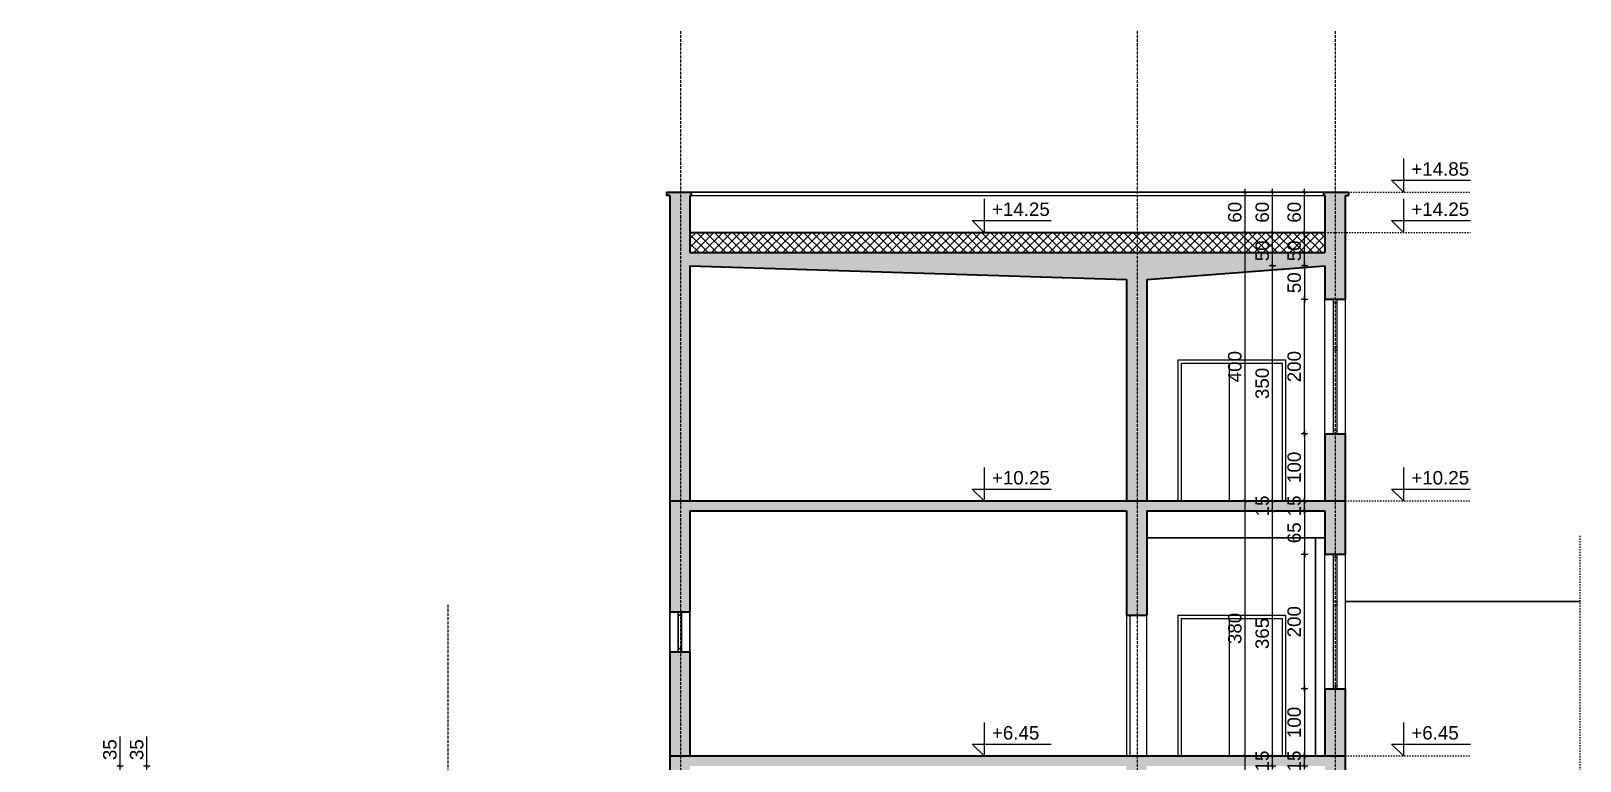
# Model space of a CAD drawing. Header units: inches. Extents: x -72385 to 39588, y -6525 to 66685.
# Drawn here: x 23278 to 25586, y 24263 to 25351 of the extents above; entities that cross this region are included whole.
import ezdxf

# ---------------------------------------------------------------- set-up
doc = ezdxf.new("R2010")
doc.units = ezdxf.units.IN
doc.header["$MEASUREMENT"] = 0
doc.linetypes.add('DashDot', pattern=[0.6, 0.4, -0.1, 0, -0.1])
doc.linetypes.add('Hidden', pattern=[0.4, 0.2, -0.2])
for name, color, linetype, lineweight in [('Надписи коти вътрешни', 252, 'Continuous', 25), ('Надписи нива', 252, 'Continuous', 25), ('Оси', 252, 'DashDot', 25), ('Фасади Разрези дебело', 7, 'Continuous', 35), ('Фасади Разрези пунктир', 253, 'Hidden', 25), ('Фасади Разрези средно', 252, 'Continuous', 30), ('Фасади Разрези тънко', 253, 'Continuous', 25), ('Щрих стени', 254, 'Continuous', 25)]:
    doc.layers.add(name, color=color, linetype=linetype, lineweight=lineweight)
doc.styles.add('Arial Regular', font='arial.ttf')
doc.styles.get("Standard").update_dxf_attribs({"font": 'arial.ttf'})
doc.dimstyles.new('Annotative', dxfattribs={"dimscale": 0, "dimtxt": 20, "dimasz": 5, "dimexe": 5, "dimexo": 5, "dimgap": 5, "dimtad": 1, "dimdec": 0, "dimzin": 0, "dimdsep": 46, "dimtxsty": 'Standard', "dimblk": 'ARCHTICK', "dimcen": 5, "dimdle": 5, "dimadec": 0, "dimazin": 0, "dimtfac": 1, "dimtdec": 0, "dimtofl": 0, "dimtmove": 0, "dimatfit": 3, "dimldrblk": 'ARCHTICK', "dimfxl": 5, "dimfxlon": 1, "dimtolj": 1, "dimtzin": 0, "dimarcsym": 1})

# ---------------------------------------------------------------- blocks, each defined once
blk = doc.blocks.new('_ArchTick')
at = {"color": 0, "linetype": 'ByBlock', "const_width": 0.15}
blk.add_lwpolyline([(-0.5, -0.5), (0.5, 0.5)], dxfattribs=at)
blk = doc.blocks.new('*D5263')
at = {"layer": 'Defpoints', "color": 0, "ltscale": 10, "transparency": 16777216}
for p in [(23410.6, 24255.9), (23460.2, 24255.9), (23460.2, 24220.9)]:
    blk.add_point(p, dxfattribs=at)
at = {"layer": 'Надписи коти вътрешни', "color": 0, "lineweight": -2, "ltscale": 10, "transparency": 16777216}
for p, q in [((23410.6, 24255.9), (23410.6, 24299.7)), ((23415.6, 24255.9), (23405.6, 24255.9)), ((23410.6, 24215.9), (23410.6, 24255.9)), ((23415.6, 24220.9), (23405.6, 24220.9))]:
    blk.add_line(p, q, dxfattribs=at)
at = {"layer": 'Надписи коти вътрешни', "color": 0, "lineweight": -2, "ltscale": 10, "transparency": 16777216, "xscale": 5, "yscale": 5, "zscale": 5}
for p, rotation in [((23410.6, 24255.9), 90), ((23410.6, 24220.9), 270)]:
    blk.add_blockref('_ArchTick', p, dxfattribs=dict(at, rotation=rotation))
at = {"layer": 'Надписи коти вътрешни', "color": 0, "ltscale": 10, "transparency": 16777216, "insert": (23395.4, 24280.3), "char_height": 20, "attachment_point": 5, "rotation": 90}
blk.add_mtext('\\A1;35', dxfattribs=at)
blk = doc.blocks.new('*D5260')
at = {"layer": 'Defpoints', "color": 0, "ltscale": 10, "transparency": 16777216}
for p in [(23450.6, 24255.9), (23500.2, 24255.9), (23500.2, 24220.9)]:
    blk.add_point(p, dxfattribs=at)
at = {"layer": 'Надписи коти вътрешни', "color": 0, "lineweight": -2, "ltscale": 10, "transparency": 16777216}
for p, q in [((23450.6, 24255.9), (23450.6, 24299.7)), ((23455.6, 24255.9), (23445.6, 24255.9)), ((23450.6, 24215.9), (23450.6, 24255.9)), ((23455.6, 24220.9), (23445.6, 24220.9))]:
    blk.add_line(p, q, dxfattribs=at)
at = {"layer": 'Надписи коти вътрешни', "color": 0, "lineweight": -2, "ltscale": 10, "transparency": 16777216, "xscale": 5, "yscale": 5, "zscale": 5}
for p, rotation in [((23450.6, 24255.9), 90), ((23450.6, 24220.9), 270)]:
    blk.add_blockref('_ArchTick', p, dxfattribs=dict(at, rotation=rotation))
at = {"layer": 'Надписи коти вътрешни', "color": 0, "ltscale": 10, "transparency": 16777216, "insert": (23435.4, 24280.3), "char_height": 20, "attachment_point": 5, "rotation": 90}
blk.add_mtext('\\A1;35', dxfattribs=at)
blk = doc.blocks.new('*D5247')
at = {"layer": 'Defpoints', "color": 0, "ltscale": 10, "transparency": 16777216}
for p in [(25175.1, 24270.9), (25205.7, 24270.9), (25205.7, 24255.9)]:
    blk.add_point(p, dxfattribs=at)
at = {"layer": 'Надписи коти вътрешни', "color": 0, "lineweight": -2, "ltscale": 10, "transparency": 16777216}
for p, q in [((25180.1, 24270.9), (25170.1, 24270.9)), ((25175.1, 24250.9), (25175.1, 24275.9)), ((25180.1, 24255.9), (25170.1, 24255.9))]:
    blk.add_line(p, q, dxfattribs=at)
at = {"layer": 'Надписи коти вътрешни', "color": 0, "lineweight": -2, "ltscale": 10, "transparency": 16777216, "xscale": 5, "yscale": 5, "zscale": 5}
for p, rotation in [((25175.1, 24270.9), 90), ((25175.1, 24255.9), 270)]:
    blk.add_blockref('_ArchTick', p, dxfattribs=dict(at, rotation=rotation))
at = {"layer": 'Надписи коти вътрешни', "color": 0, "ltscale": 10, "transparency": 16777216, "insert": (25159.9, 24263.4), "char_height": 20, "attachment_point": 5, "rotation": 90}
blk.add_mtext('\\A1;15', dxfattribs=at)
blk = doc.blocks.new('*D5245')
at = {"layer": 'Defpoints', "color": 0, "ltscale": 10, "transparency": 16777216}
for p in [(25086.7, 24270.9), (25205.7, 24270.9), (25205.7, 23890.9)]:
    blk.add_point(p, dxfattribs=at)
at = {"layer": 'Надписи коти вътрешни', "color": 0, "lineweight": -2, "ltscale": 10, "transparency": 16777216}
for p, q in [((25091.7, 24270.9), (25081.7, 24270.9)), ((25086.7, 23885.9), (25086.7, 24275.9)), ((25091.7, 23890.9), (25081.7, 23890.9))]:
    blk.add_line(p, q, dxfattribs=at)
at = {"layer": 'Надписи коти вътрешни', "color": 0, "lineweight": -2, "ltscale": 10, "transparency": 16777216, "xscale": 5, "yscale": 5, "zscale": 5}
for p, rotation in [((25086.7, 24270.9), 90), ((25086.7, 23890.9), 270)]:
    blk.add_blockref('_ArchTick', p, dxfattribs=dict(at, rotation=rotation))
at = {"layer": 'Надписи коти вътрешни', "color": 0, "ltscale": 10, "transparency": 16777216, "insert": (25071.4, 24080.9), "char_height": 20, "attachment_point": 5, "rotation": 90}
blk.add_mtext('\\A1;380', dxfattribs=at)
blk = doc.blocks.new('*D5244')
at = {"layer": 'Defpoints', "color": 0, "ltscale": 10, "transparency": 16777216}
for p in [(25127.5, 24270.9), (25158.1, 24270.9), (25158.1, 24255.9)]:
    blk.add_point(p, dxfattribs=at)
at = {"layer": 'Надписи коти вътрешни', "color": 0, "lineweight": -2, "ltscale": 10, "transparency": 16777216}
for p, q in [((25132.5, 24270.9), (25122.5, 24270.9)), ((25127.5, 24250.9), (25127.5, 24275.9)), ((25132.5, 24255.9), (25122.5, 24255.9))]:
    blk.add_line(p, q, dxfattribs=at)
at = {"layer": 'Надписи коти вътрешни', "color": 0, "lineweight": -2, "ltscale": 10, "transparency": 16777216, "xscale": 5, "yscale": 5, "zscale": 5}
for p, rotation in [((25127.5, 24270.9), 90), ((25127.5, 24255.9), 270)]:
    blk.add_blockref('_ArchTick', p, dxfattribs=dict(at, rotation=rotation))
at = {"layer": 'Надписи коти вътрешни', "color": 0, "ltscale": 10, "transparency": 16777216, "insert": (25112.3, 24263.4), "char_height": 20, "attachment_point": 5, "rotation": 90}
blk.add_mtext('\\A1;15', dxfattribs=at)
blk = doc.blocks.new('*D5243')
at = {"layer": 'Defpoints', "color": 0, "ltscale": 10, "transparency": 16777216}
for p in [(25205.7, 24370.9), (25175.1, 24270.9), (25205.7, 24270.9)]:
    blk.add_point(p, dxfattribs=at)
at = {"layer": 'Надписи коти вътрешни', "color": 0, "lineweight": -2, "ltscale": 10, "transparency": 16777216}
for p, q in [((25175.1, 24375.9), (25175.1, 24265.9)), ((25180.1, 24370.9), (25170.1, 24370.9)), ((25180.1, 24270.9), (25170.1, 24270.9))]:
    blk.add_line(p, q, dxfattribs=at)
at = {"layer": 'Надписи коти вътрешни', "color": 0, "lineweight": -2, "ltscale": 10, "transparency": 16777216, "xscale": 5, "yscale": 5, "zscale": 5}
for p, rotation in [((25175.1, 24370.9), 90), ((25175.1, 24270.9), 270)]:
    blk.add_blockref('_ArchTick', p, dxfattribs=dict(at, rotation=rotation))
at = {"layer": 'Надписи коти вътрешни', "color": 0, "ltscale": 10, "transparency": 16777216, "insert": (25159.9, 24320.9), "char_height": 20, "attachment_point": 5, "rotation": 90}
blk.add_mtext('\\A1;100', dxfattribs=at)
blk = doc.blocks.new('*D5242')
at = {"layer": 'Defpoints', "color": 0, "ltscale": 10, "transparency": 16777216}
for p in [(25175.1, 24570.9), (25205.7, 24570.9), (25205.7, 24370.9)]:
    blk.add_point(p, dxfattribs=at)
at = {"layer": 'Надписи коти вътрешни', "color": 0, "lineweight": -2, "ltscale": 10, "transparency": 16777216}
for p, q in [((25180.1, 24570.9), (25170.1, 24570.9)), ((25175.1, 24365.9), (25175.1, 24575.9)), ((25180.1, 24370.9), (25170.1, 24370.9))]:
    blk.add_line(p, q, dxfattribs=at)
at = {"layer": 'Надписи коти вътрешни', "color": 0, "lineweight": -2, "ltscale": 10, "transparency": 16777216, "xscale": 5, "yscale": 5, "zscale": 5}
for p, rotation in [((25175.1, 24570.9), 90), ((25175.1, 24370.9), 270)]:
    blk.add_blockref('_ArchTick', p, dxfattribs=dict(at, rotation=rotation))
at = {"layer": 'Надписи коти вътрешни', "color": 0, "ltscale": 10, "transparency": 16777216, "insert": (25159.9, 24470.9), "char_height": 20, "attachment_point": 5, "rotation": 90}
blk.add_mtext('\\A1;200', dxfattribs=at)
blk = doc.blocks.new('*D5241')
at = {"layer": 'Defpoints', "color": 0, "ltscale": 10, "transparency": 16777216}
for p in [(25205.7, 24635.9), (25175.1, 24570.9), (25205.7, 24570.9)]:
    blk.add_point(p, dxfattribs=at)
at = {"layer": 'Надписи коти вътрешни', "color": 0, "lineweight": -2, "ltscale": 10, "transparency": 16777216}
for p, q in [((25180.1, 24635.9), (25170.1, 24635.9)), ((25175.1, 24640.9), (25175.1, 24565.9)), ((25180.1, 24570.9), (25170.1, 24570.9))]:
    blk.add_line(p, q, dxfattribs=at)
at = {"layer": 'Надписи коти вътрешни', "color": 0, "lineweight": -2, "ltscale": 10, "transparency": 16777216, "xscale": 5, "yscale": 5, "zscale": 5}
for p, rotation in [((25175.1, 24635.9), 90), ((25175.1, 24570.9), 270)]:
    blk.add_blockref('_ArchTick', p, dxfattribs=dict(at, rotation=rotation))
at = {"layer": 'Надписи коти вътрешни', "color": 0, "ltscale": 10, "transparency": 16777216, "insert": (25159.9, 24603.4), "char_height": 20, "attachment_point": 5, "rotation": 90}
blk.add_mtext('\\A1;65', dxfattribs=at)
blk = doc.blocks.new('*D5240')
at = {"layer": 'Defpoints', "color": 0, "ltscale": 10, "transparency": 16777216}
for p in [(25175.1, 24650.9), (25205.7, 24650.9), (25205.7, 24635.9)]:
    blk.add_point(p, dxfattribs=at)
at = {"layer": 'Надписи коти вътрешни', "color": 0, "lineweight": -2, "ltscale": 10, "transparency": 16777216}
for p, q in [((25180.1, 24650.9), (25170.1, 24650.9)), ((25175.1, 24630.9), (25175.1, 24655.9)), ((25180.1, 24635.9), (25170.1, 24635.9))]:
    blk.add_line(p, q, dxfattribs=at)
at = {"layer": 'Надписи коти вътрешни', "color": 0, "lineweight": -2, "ltscale": 10, "transparency": 16777216, "xscale": 5, "yscale": 5, "zscale": 5}
for p, rotation in [((25175.1, 24650.9), 90), ((25175.1, 24635.9), 270)]:
    blk.add_blockref('_ArchTick', p, dxfattribs=dict(at, rotation=rotation))
at = {"layer": 'Надписи коти вътрешни', "color": 0, "ltscale": 10, "transparency": 16777216, "insert": (25159.9, 24643.4), "char_height": 20, "attachment_point": 5, "rotation": 90}
blk.add_mtext('\\A1;15', dxfattribs=at)
blk = doc.blocks.new('*D5239')
at = {"layer": 'Defpoints', "color": 0, "ltscale": 10, "transparency": 16777216}
for p in [(25127.5, 24635.9), (25205.7, 24635.9), (25205.7, 24270.9)]:
    blk.add_point(p, dxfattribs=at)
at = {"layer": 'Надписи коти вътрешни', "color": 0, "lineweight": -2, "ltscale": 10, "transparency": 16777216}
for p, q in [((25132.5, 24635.9), (25122.5, 24635.9)), ((25127.5, 24265.9), (25127.5, 24640.9)), ((25132.5, 24270.9), (25122.5, 24270.9))]:
    blk.add_line(p, q, dxfattribs=at)
at = {"layer": 'Надписи коти вътрешни', "color": 0, "lineweight": -2, "ltscale": 10, "transparency": 16777216, "xscale": 5, "yscale": 5, "zscale": 5}
for p, rotation in [((25127.5, 24635.9), 90), ((25127.5, 24270.9), 270)]:
    blk.add_blockref('_ArchTick', p, dxfattribs=dict(at, rotation=rotation))
at = {"layer": 'Надписи коти вътрешни', "color": 0, "ltscale": 10, "transparency": 16777216, "insert": (25112.3, 24453.4), "char_height": 20, "attachment_point": 5, "rotation": 90}
blk.add_mtext('\\A1;365', dxfattribs=at)
blk = doc.blocks.new('*D5238')
at = {"layer": 'Defpoints', "color": 0, "ltscale": 10, "transparency": 16777216}
for p in [(25086.7, 24650.9), (25205.7, 24650.9), (25205.7, 24270.9)]:
    blk.add_point(p, dxfattribs=at)
at = {"layer": 'Надписи коти вътрешни', "color": 0, "lineweight": -2, "ltscale": 10, "transparency": 16777216}
for p, q in [((25091.7, 24650.9), (25081.7, 24650.9)), ((25086.7, 24265.9), (25086.7, 24655.9)), ((25091.7, 24270.9), (25081.7, 24270.9))]:
    blk.add_line(p, q, dxfattribs=at)
at = {"layer": 'Надписи коти вътрешни', "color": 0, "lineweight": -2, "ltscale": 10, "transparency": 16777216, "xscale": 5, "yscale": 5, "zscale": 5}
for p, rotation in [((25086.7, 24650.9), 90), ((25086.7, 24270.9), 270)]:
    blk.add_blockref('_ArchTick', p, dxfattribs=dict(at, rotation=rotation))
at = {"layer": 'Надписи коти вътрешни', "color": 0, "ltscale": 10, "transparency": 16777216, "insert": (25071.4, 24460.9), "char_height": 20, "attachment_point": 5, "rotation": 90}
blk.add_mtext('\\A1;380', dxfattribs=at)
blk = doc.blocks.new('*D5237')
at = {"layer": 'Defpoints', "color": 0, "ltscale": 10, "transparency": 16777216}
for p in [(25127.5, 24650.9), (25158.1, 24650.9), (25158.1, 24635.9)]:
    blk.add_point(p, dxfattribs=at)
at = {"layer": 'Надписи коти вътрешни', "color": 0, "lineweight": -2, "ltscale": 10, "transparency": 16777216}
for p, q in [((25132.5, 24650.9), (25122.5, 24650.9)), ((25127.5, 24630.9), (25127.5, 24655.9)), ((25132.5, 24635.9), (25122.5, 24635.9))]:
    blk.add_line(p, q, dxfattribs=at)
at = {"layer": 'Надписи коти вътрешни', "color": 0, "lineweight": -2, "ltscale": 10, "transparency": 16777216, "xscale": 5, "yscale": 5, "zscale": 5}
for p, rotation in [((25127.5, 24650.9), 90), ((25127.5, 24635.9), 270)]:
    blk.add_blockref('_ArchTick', p, dxfattribs=dict(at, rotation=rotation))
at = {"layer": 'Надписи коти вътрешни', "color": 0, "ltscale": 10, "transparency": 16777216, "insert": (25112.3, 24643.4), "char_height": 20, "attachment_point": 5, "rotation": 90}
blk.add_mtext('\\A1;15', dxfattribs=at)
blk = doc.blocks.new('*D5236')
at = {"layer": 'Defpoints', "color": 0, "ltscale": 10, "transparency": 16777216}
for p in [(25205.7, 24750.9), (25175.1, 24650.9), (25205.7, 24650.9)]:
    blk.add_point(p, dxfattribs=at)
at = {"layer": 'Надписи коти вътрешни', "color": 0, "lineweight": -2, "ltscale": 10, "transparency": 16777216}
for p, q in [((25180.1, 24750.9), (25170.1, 24750.9)), ((25175.1, 24755.9), (25175.1, 24645.9)), ((25180.1, 24650.9), (25170.1, 24650.9))]:
    blk.add_line(p, q, dxfattribs=at)
at = {"layer": 'Надписи коти вътрешни', "color": 0, "lineweight": -2, "ltscale": 10, "transparency": 16777216, "xscale": 5, "yscale": 5, "zscale": 5}
for p, rotation in [((25175.1, 24750.9), 90), ((25175.1, 24650.9), 270)]:
    blk.add_blockref('_ArchTick', p, dxfattribs=dict(at, rotation=rotation))
at = {"layer": 'Надписи коти вътрешни', "color": 0, "ltscale": 10, "transparency": 16777216, "insert": (25159.9, 24700.9), "char_height": 20, "attachment_point": 5, "rotation": 90}
blk.add_mtext('\\A1;100', dxfattribs=at)
blk = doc.blocks.new('*D5235')
at = {"layer": 'Defpoints', "color": 0, "ltscale": 10, "transparency": 16777216}
for p in [(25175.1, 24950.9), (25205.7, 24950.9), (25205.7, 24750.9)]:
    blk.add_point(p, dxfattribs=at)
at = {"layer": 'Надписи коти вътрешни', "color": 0, "lineweight": -2, "ltscale": 10, "transparency": 16777216}
for p, q in [((25180.1, 24950.9), (25170.1, 24950.9)), ((25175.1, 24745.9), (25175.1, 24955.9)), ((25180.1, 24750.9), (25170.1, 24750.9))]:
    blk.add_line(p, q, dxfattribs=at)
at = {"layer": 'Надписи коти вътрешни', "color": 0, "lineweight": -2, "ltscale": 10, "transparency": 16777216, "xscale": 5, "yscale": 5, "zscale": 5}
for p, rotation in [((25175.1, 24950.9), 90), ((25175.1, 24750.9), 270)]:
    blk.add_blockref('_ArchTick', p, dxfattribs=dict(at, rotation=rotation))
at = {"layer": 'Надписи коти вътрешни', "color": 0, "ltscale": 10, "transparency": 16777216, "insert": (25159.9, 24850.9), "char_height": 20, "attachment_point": 5, "rotation": 90}
blk.add_mtext('\\A1;200', dxfattribs=at)
blk = doc.blocks.new('*D5234')
at = {"layer": 'Defpoints', "color": 0, "ltscale": 10, "transparency": 16777216}
for p in [(25205.7, 25000.9), (25175.1, 24950.9), (25205.7, 24950.9)]:
    blk.add_point(p, dxfattribs=at)
at = {"layer": 'Надписи коти вътрешни', "color": 0, "lineweight": -2, "ltscale": 10, "transparency": 16777216}
for p, q in [((25180.1, 25000.9), (25170.1, 25000.9)), ((25175.1, 25005.9), (25175.1, 24945.9)), ((25180.1, 24950.9), (25170.1, 24950.9))]:
    blk.add_line(p, q, dxfattribs=at)
at = {"layer": 'Надписи коти вътрешни', "color": 0, "lineweight": -2, "ltscale": 10, "transparency": 16777216, "xscale": 5, "yscale": 5, "zscale": 5}
for p, rotation in [((25175.1, 25000.9), 90), ((25175.1, 24950.9), 270)]:
    blk.add_blockref('_ArchTick', p, dxfattribs=dict(at, rotation=rotation))
at = {"layer": 'Надписи коти вътрешни', "color": 0, "ltscale": 10, "transparency": 16777216, "insert": (25159.9, 24975.9), "char_height": 20, "attachment_point": 5, "rotation": 90}
blk.add_mtext('\\A1;50', dxfattribs=at)
blk = doc.blocks.new('*D5233')
at = {"layer": 'Defpoints', "color": 0, "ltscale": 10, "transparency": 16777216}
for p in [(25175.1, 25050.9), (25205.7, 25050.9), (25205.7, 25000.9)]:
    blk.add_point(p, dxfattribs=at)
at = {"layer": 'Надписи коти вътрешни', "color": 0, "lineweight": -2, "ltscale": 10, "transparency": 16777216}
for p, q in [((25180.1, 25050.9), (25170.1, 25050.9)), ((25175.1, 24995.9), (25175.1, 25055.9)), ((25180.1, 25000.9), (25170.1, 25000.9))]:
    blk.add_line(p, q, dxfattribs=at)
at = {"layer": 'Надписи коти вътрешни', "color": 0, "lineweight": -2, "ltscale": 10, "transparency": 16777216, "xscale": 5, "yscale": 5, "zscale": 5}
for p, rotation in [((25175.1, 25050.9), 90), ((25175.1, 25000.9), 270)]:
    blk.add_blockref('_ArchTick', p, dxfattribs=dict(at, rotation=rotation))
at = {"layer": 'Надписи коти вътрешни', "color": 0, "ltscale": 10, "transparency": 16777216, "insert": (25159.9, 25023.4), "char_height": 20, "attachment_point": 5, "rotation": 90}
blk.add_mtext('\\A1;50', dxfattribs=at)
blk = doc.blocks.new('*D5232')
at = {"layer": 'Defpoints', "color": 0, "ltscale": 10, "transparency": 16777216}
for p in [(25127.5, 25000.9), (25205.7, 25000.9), (25205.7, 24650.9)]:
    blk.add_point(p, dxfattribs=at)
at = {"layer": 'Надписи коти вътрешни', "color": 0, "lineweight": -2, "ltscale": 10, "transparency": 16777216}
for p, q in [((25132.5, 25000.9), (25122.5, 25000.9)), ((25127.5, 24645.9), (25127.5, 25005.9)), ((25132.5, 24650.9), (25122.5, 24650.9))]:
    blk.add_line(p, q, dxfattribs=at)
at = {"layer": 'Надписи коти вътрешни', "color": 0, "lineweight": -2, "ltscale": 10, "transparency": 16777216, "xscale": 5, "yscale": 5, "zscale": 5}
for p, rotation in [((25127.5, 25000.9), 90), ((25127.5, 24650.9), 270)]:
    blk.add_blockref('_ArchTick', p, dxfattribs=dict(at, rotation=rotation))
at = {"layer": 'Надписи коти вътрешни', "color": 0, "ltscale": 10, "transparency": 16777216, "insert": (25112.3, 24825.9), "char_height": 20, "attachment_point": 5, "rotation": 90}
blk.add_mtext('\\A1;350', dxfattribs=at)
blk = doc.blocks.new('*D5231')
at = {"layer": 'Defpoints', "color": 0, "ltscale": 10, "transparency": 16777216}
for p in [(25086.7, 25050.9), (25205.7, 25050.9), (25205.7, 24650.9)]:
    blk.add_point(p, dxfattribs=at)
at = {"layer": 'Надписи коти вътрешни', "color": 0, "lineweight": -2, "ltscale": 10, "transparency": 16777216}
for p, q in [((25091.7, 25050.9), (25081.7, 25050.9)), ((25086.7, 24645.9), (25086.7, 25055.9)), ((25091.7, 24650.9), (25081.7, 24650.9))]:
    blk.add_line(p, q, dxfattribs=at)
at = {"layer": 'Надписи коти вътрешни', "color": 0, "lineweight": -2, "ltscale": 10, "transparency": 16777216, "xscale": 5, "yscale": 5, "zscale": 5}
for p, rotation in [((25086.7, 25050.9), 90), ((25086.7, 24650.9), 270)]:
    blk.add_blockref('_ArchTick', p, dxfattribs=dict(at, rotation=rotation))
at = {"layer": 'Надписи коти вътрешни', "color": 0, "ltscale": 10, "transparency": 16777216, "insert": (25071.4, 24850.9), "char_height": 20, "attachment_point": 5, "rotation": 90}
blk.add_mtext('\\A1;400', dxfattribs=at)
blk = doc.blocks.new('*D5230')
at = {"layer": 'Defpoints', "color": 0, "ltscale": 10, "transparency": 16777216}
for p in [(25127.5, 25050.9), (25205.7, 25050.9), (25205.7, 25000.9)]:
    blk.add_point(p, dxfattribs=at)
at = {"layer": 'Надписи коти вътрешни', "color": 0, "lineweight": -2, "ltscale": 10, "transparency": 16777216}
for p, q in [((25132.5, 25050.9), (25122.5, 25050.9)), ((25127.5, 24995.9), (25127.5, 25055.9)), ((25132.5, 25000.9), (25122.5, 25000.9))]:
    blk.add_line(p, q, dxfattribs=at)
at = {"layer": 'Надписи коти вътрешни', "color": 0, "lineweight": -2, "ltscale": 10, "transparency": 16777216, "xscale": 5, "yscale": 5, "zscale": 5}
for p, rotation in [((25127.5, 25050.9), 90), ((25127.5, 25000.9), 270)]:
    blk.add_blockref('_ArchTick', p, dxfattribs=dict(at, rotation=rotation))
at = {"layer": 'Надписи коти вътрешни', "color": 0, "ltscale": 10, "transparency": 16777216, "insert": (25112.3, 25023.4), "char_height": 20, "attachment_point": 5, "rotation": 90}
blk.add_mtext('\\A1;50', dxfattribs=at)
blk = doc.blocks.new('*D4686')
at = {"layer": 'Defpoints', "color": 0, "ltscale": 10, "transparency": 16777216}
for p in [(25175.1, 25110.9), (25205.7, 25110.9), (25205.7, 25050.9)]:
    blk.add_point(p, dxfattribs=at)
at = {"layer": 'Надписи коти вътрешни', "color": 0, "lineweight": -2, "ltscale": 10, "transparency": 16777216}
for p, q in [((25180.1, 25110.9), (25170.1, 25110.9)), ((25175.1, 25045.9), (25175.1, 25115.9)), ((25180.1, 25050.9), (25170.1, 25050.9))]:
    blk.add_line(p, q, dxfattribs=at)
at = {"layer": 'Надписи коти вътрешни', "color": 0, "lineweight": -2, "ltscale": 10, "transparency": 16777216, "xscale": 5, "yscale": 5, "zscale": 5}
for p, rotation in [((25175.1, 25110.9), 90), ((25175.1, 25050.9), 270)]:
    blk.add_blockref('_ArchTick', p, dxfattribs=dict(at, rotation=rotation))
at = {"layer": 'Надписи коти вътрешни', "color": 0, "ltscale": 10, "transparency": 16777216, "insert": (25159.9, 25080.9), "char_height": 20, "attachment_point": 5, "rotation": 90}
blk.add_mtext('\\A1;60', dxfattribs=at)
blk = doc.blocks.new('*D4687')
at = {"layer": 'Defpoints', "color": 0, "ltscale": 10, "transparency": 16777216}
for p in [(25127.5, 25110.9), (25205.7, 25110.9), (25205.7, 25050.9)]:
    blk.add_point(p, dxfattribs=at)
at = {"layer": 'Надписи коти вътрешни', "color": 0, "lineweight": -2, "ltscale": 10, "transparency": 16777216}
for p, q in [((25132.5, 25110.9), (25122.5, 25110.9)), ((25127.5, 25045.9), (25127.5, 25115.9)), ((25132.5, 25050.9), (25122.5, 25050.9))]:
    blk.add_line(p, q, dxfattribs=at)
at = {"layer": 'Надписи коти вътрешни', "color": 0, "lineweight": -2, "ltscale": 10, "transparency": 16777216, "xscale": 5, "yscale": 5, "zscale": 5}
for p, rotation in [((25127.5, 25110.9), 90), ((25127.5, 25050.9), 270)]:
    blk.add_blockref('_ArchTick', p, dxfattribs=dict(at, rotation=rotation))
at = {"layer": 'Надписи коти вътрешни', "color": 0, "ltscale": 10, "transparency": 16777216, "insert": (25112.3, 25080.9), "char_height": 20, "attachment_point": 5, "rotation": 90}
blk.add_mtext('\\A1;60', dxfattribs=at)
blk = doc.blocks.new('*D4688')
at = {"layer": 'Defpoints', "color": 0, "ltscale": 10, "transparency": 16777216}
for p in [(25086.7, 25110.9), (25205.7, 25110.9), (25205.7, 25050.9)]:
    blk.add_point(p, dxfattribs=at)
at = {"layer": 'Надписи коти вътрешни', "color": 0, "lineweight": -2, "ltscale": 10, "transparency": 16777216}
for p, q in [((25091.7, 25110.9), (25081.7, 25110.9)), ((25086.7, 25045.9), (25086.7, 25115.9)), ((25091.7, 25050.9), (25081.7, 25050.9))]:
    blk.add_line(p, q, dxfattribs=at)
at = {"layer": 'Надписи коти вътрешни', "color": 0, "lineweight": -2, "ltscale": 10, "transparency": 16777216, "xscale": 5, "yscale": 5, "zscale": 5}
for p, rotation in [((25086.7, 25110.9), 90), ((25086.7, 25050.9), 270)]:
    blk.add_blockref('_ArchTick', p, dxfattribs=dict(at, rotation=rotation))
at = {"layer": 'Надписи коти вътрешни', "color": 0, "ltscale": 10, "transparency": 16777216, "insert": (25071.4, 25080.9), "char_height": 20, "attachment_point": 5, "rotation": 90}
blk.add_mtext('\\A1;60', dxfattribs=at)

msp = doc.modelspace()

# ---------------------------------------------------------------- hatches: boundary and pattern name
at = {"layer": 'Щрих стени', "ltscale": 10}
h = msp.add_hatch(color=256, dxfattribs=at)
h.dxf.hatch_style = 1
h.paths.add_polyline_path([(25235.7, 25105.9), (25240.7, 25105.9), (25240.7, 25110.9), (25203.7, 25110.9), (25203.7, 25105.9), (25205.7, 25105.9), (25205.7, 25020.9), (24259.6, 25020.9), (24259.6, 25105.9), (24261.6, 25105.9), (24261.6, 25110.9), (24224.6, 25110.9), (24224.6, 25105.9), (24229.6, 25105.9), (24229.6, 24650.9), (24259.6, 24650.9), (24259.6, 25000.9), (24910, 24980.9), (24910, 24650.9), (24940.3, 24650.9), (24940.3, 24980.9), (25205.7, 25000.9), (25205.7, 24950.9), (25235.7, 24950.9)])
h.paths.add_polyline_path([(25235.7, 24750.9), (25205.7, 24750.9), (25205.7, 24650.9), (25235.7, 24650.9)], flags=17)
at = {"layer": 'Щрих стени', "ltscale": 10, "transparency": 33554610}
h = msp.add_hatch(dxfattribs=at)
h.set_pattern_fill('ANSI37', color=256, scale=75)
h.paths.add_polyline_path([(25205.7, 25050.9), (24259.6, 25050.9), (24259.6, 25020.9), (25205.7, 25020.9)])
at = {"layer": 'Щрих стени', "ltscale": 10}
h = msp.add_hatch(color=256, dxfattribs=at)
h.dxf.hatch_style = 1
h.paths.add_polyline_path([(24229.6, 24270.9), (24259.6, 24270.9), (24259.6, 24425.9), (24229.6, 24425.9)])
h.paths.add_polyline_path([(24259.6, 24635.9), (24910, 24635.9), (24910, 24480.9), (24940.3, 24480.9), (24940.3, 24635.9), (25205.7, 24635.9), (25205.7, 24570.9), (25235.7, 24570.9), (25235.7, 24650.9), (24229.6, 24650.9), (24229.6, 24485.9), (24259.6, 24485.9)])
h.paths.add_polyline_path([(25235.7, 24370.9), (25205.7, 24370.9), (25205.7, 24270.9), (25235.7, 24270.9)])
h = msp.add_hatch(color=256, dxfattribs=at)
h.dxf.hatch_style = 1
h.paths.add_polyline_path([(25235.7, 24270.9), (24229.6, 24270.9), (24229.6, 24235.9), (22927.2, 24235.9), (22927.2, 24220.9), (23227.1, 24220.9), (23227.1, 24165.9), (23257.1, 24165.9), (23257.1, 24220.9), (23554.3, 24220.9), (23554.3, 24165.9), (23584.3, 24165.9), (23584.3, 24220.9), (23882.4, 24220.9), (23882.4, 24165.9), (23912.4, 24165.9), (23912.4, 24220.9), (24199.6, 24220.9), (24199.6, 24165.9), (24259.6, 24165.9), (24259.6, 24255.9), (24910, 24255.9), (24910, 24100.9), (24940.3, 24100.9), (24940.3, 24255.9), (25205.7, 24255.9), (25205.7, 24190.9), (25235.7, 24190.9)])
h.paths.add_polyline_path([(25235.7, 23990.9), (25205.7, 23990.9), (25205.7, 23890.9), (25235.7, 23890.9)])

# ---------------------------------------------------------------- linework, layer by layer
at = {"layer": 'Надписи нива', "ltscale": 10}
for p, q in [((25322.6, 25160.9), (25322.6, 25110.9)), ((25305, 25128.6), (25422.6, 25128.6)), ((25322.6, 25110.9), (25305, 25128.6)), ((24697.8, 25100.9), (24697.8, 25050.9)), ((25322.6, 25100.9), (25322.6, 25050.9)), ((24680.2, 25068.6), (24797.8, 25068.6)), ((24697.8, 25050.9), (24680.2, 25068.6)), ((25305, 25068.6), (25422.6, 25068.6)), ((25322.6, 25050.9), (25305, 25068.6)), ((24697.8, 24700.9), (24697.8, 24650.9)), ((25322.6, 24700.9), (25322.6, 24650.9)), ((24680.2, 24668.6), (24797.8, 24668.6)), ((24697.8, 24650.9), (24680.2, 24668.6)), ((25305, 24668.6), (25422.6, 24668.6)), ((25322.6, 24650.9), (25305, 24668.6)), ((24697.8, 24320.9), (24697.8, 24270.9)), ((25322.6, 24320.9), (25322.6, 24270.9)), ((24680.2, 24288.6), (24797.8, 24288.6)), ((24697.8, 24270.9), (24680.2, 24288.6)), ((25305, 24288.6), (25422.6, 24288.6)), ((25322.6, 24270.9), (25305, 24288.6))]:
    msp.add_line(p, q, dxfattribs=at)
at = {"layer": 'Надписи нива', "linetype": 'Hidden', "ltscale": 10}
for p, q in [((25235.7, 25110.9), (25422.6, 25110.9)), ((25205.7, 25050.9), (25422.6, 25050.9)), ((25235.7, 24650.9), (25422.6, 24650.9)), ((25235.7, 24270.9), (25422.6, 24270.9))]:
    msp.add_line(p, q, dxfattribs=at)
at = {"layer": 'Оси', "ltscale": 10}
for p, q in [((24245.7, 25350.9), (24245.7, 23040.9)), ((24925.7, 25350.9), (24925.7, 23040.9)), ((25220.7, 25350.9), (25220.7, 23040.9)), ((23898.7, 24495.9), (23898.7, 23040.9))]:
    msp.add_line(p, q, dxfattribs=at)
at = {"layer": 'Фасади Разрези дебело', "ltscale": 10, "extrusion": (-1.22465e-16, 1, -2.22045e-16)}
for p, q in [((24224.6, 25110.9), (24261.6, 25110.9)), ((25203.7, 25110.9), (25240.7, 25110.9)), ((24259.6, 25000.9), (24910, 24980.9)), ((24940.3, 24980.9), (25205.7, 25000.9)), ((24229.6, 24650.9), (25235.7, 24650.9)), ((24259.6, 24635.9), (24910, 24635.9)), ((24940.3, 24635.9), (25205.7, 24635.9)), ((24229.6, 24485.9), (24259.6, 24485.9)), ((24910, 24480.9), (24940.3, 24480.9)), ((24229.6, 24425.9), (24259.6, 24425.9)), ((24229.6, 24270.9), (25235.7, 24270.9))]:
    msp.add_line(p, q, dxfattribs=at)
at = {"layer": 'Фасади Разрези дебело', "ltscale": 10}
for p, q in [((24224.6, 25110.9), (24224.6, 25105.9)), ((24261.6, 25110.9), (24261.6, 25105.9)), ((25203.7, 25110.9), (25203.7, 25105.9)), ((25240.7, 25110.9), (25240.7, 25105.9)), ((24229.6, 25105.9), (24224.6, 25105.9)), ((24229.6, 25105.9), (24229.6, 24485.9)), ((24259.6, 25105.9), (24259.6, 25020.9)), ((24259.6, 25105.9), (24261.6, 25105.9)), ((25205.7, 25105.9), (25203.7, 25105.9)), ((25205.7, 25105.9), (25205.7, 25020.9)), ((25235.7, 25105.9), (25235.7, 24950.9)), ((25235.7, 25105.9), (25240.7, 25105.9)), ((24259.6, 25050.9), (25205.7, 25050.9)), ((24259.6, 25020.9), (25205.7, 25020.9)), ((24259.6, 25000.9), (24259.6, 24650.9)), ((25205.7, 25000.9), (25205.7, 24950.9)), ((24910, 24980.9), (24910, 24650.9)), ((24940.3, 24980.9), (24940.3, 24650.9)), ((25235.7, 24950.9), (25205.7, 24950.9)), ((25205.7, 24750.9), (25235.7, 24750.9)), ((25205.7, 24750.9), (25205.7, 24650.9)), ((25235.7, 24750.9), (25235.7, 24570.9)), ((24259.6, 24635.9), (24259.6, 24485.9)), ((24910, 24635.9), (24910, 24480.9)), ((24940.3, 24635.9), (24940.3, 24480.9)), ((25205.7, 24635.9), (25205.7, 24570.9)), ((25235.7, 24570.9), (25205.7, 24570.9)), ((24229.6, 24425.9), (24229.6, 24235.9)), ((24259.6, 24425.9), (24259.6, 24270.9)), ((25205.7, 24370.9), (25235.7, 24370.9)), ((25205.7, 24370.9), (25205.7, 24270.9)), ((25235.7, 24370.9), (25235.7, 24190.9))]:
    msp.add_line(p, q, dxfattribs=at)
at = {"layer": 'Фасади Разрези пунктир', "ltscale": 10}
msp.add_line((25585.7, 23400.9), (25585.7, 24600.9), dxfattribs=at)
at = {"layer": 'Фасади Разрези средно', "ltscale": 10}
for p, q in [((24261.6, 25110.9), (25203.7, 25110.9)), ((25191.7, 24595.9), (25191.7, 24270.9)), ((24229.6, 24425.9), (24229.6, 24485.9)), ((24242.1, 24425.9), (24242.1, 24485.9)), ((24247.1, 24425.9), (24247.1, 24485.9)), ((24259.6, 24425.9), (24259.6, 24485.9))]:
    msp.add_line(p, q, dxfattribs=at)
at = {"layer": 'Фасади Разрези средно', "ltscale": 10, "extrusion": (-1.22465e-16, 1, -2.22045e-16)}
for p, q in [((24940.3, 24595.9), (25205.7, 24595.9)), ((24242.1, 24480.9), (24247.1, 24480.9)), ((24242.1, 24430.9), (24247.1, 24430.9))]:
    msp.add_line(p, q, dxfattribs=at)
at = {"layer": 'Фасади Разрези средно', "ltscale": 10, "extrusion": (1.2091e-15, 1, -2.22045e-16)}
msp.add_line((25235.7, 24500.9), (25585.7, 24500.9), dxfattribs=at)
at = {"layer": 'Фасади Разрези тънко', "ltscale": 10, "extrusion": (-1.22465e-16, 1, -2.22045e-16)}
msp.add_line((24261.6, 25105.9), (25203.7, 25105.9), dxfattribs=at)
at = {"layer": 'Фасади Разрези тънко', "ltscale": 10}
for p, q in [((25205.7, 24750.9), (25205.7, 24950.9)), ((25218.2, 24750.9), (25218.2, 24950.9)), ((25223.2, 24950.9), (25223.2, 24750.9)), ((25235.7, 24950.9), (25235.7, 24750.9)), ((25223.2, 24945.9), (25218.2, 24945.9)), ((25218.2, 24880.9), (25223.2, 24880.9)), ((24986.7, 24860.9), (24986.7, 24650.9)), ((25146.7, 24860.9), (25146.7, 24650.9)), ((25218.2, 24875.9), (25223.2, 24875.9)), ((24991.7, 24855.9), (24991.7, 24650.9)), ((25063.1, 24855.9), (25063.1, 24650.9)), ((25141.7, 24855.9), (25141.7, 24650.9)), ((25218.2, 24755.9), (25223.2, 24755.9)), ((25205.7, 24370.9), (25205.7, 24570.9)), ((25218.2, 24370.9), (25218.2, 24570.9)), ((25223.2, 24565.9), (25218.2, 24565.9)), ((25223.2, 24570.9), (25223.2, 24370.9)), ((25235.7, 24570.9), (25235.7, 24370.9)), ((25218.2, 24500.9), (25223.2, 24500.9)), ((25218.2, 24495.9), (25223.2, 24495.9)), ((24910, 24480.9), (24910, 24270.9)), ((24915, 24480.9), (24915, 24270.9)), ((24940, 24480.9), (24940, 24270.9)), ((24986.7, 24480.9), (24986.7, 24270.9)), ((24991.7, 24475.9), (24991.7, 24270.9)), ((25063.1, 24475.9), (25063.1, 24270.9)), ((25141.7, 24475.9), (25141.7, 24270.9)), ((25146.7, 24480.9), (25146.7, 24270.9)), ((25218.2, 24375.9), (25223.2, 24375.9))]:
    msp.add_line(p, q, dxfattribs=at)
at = {"layer": 'Фасади Разрези тънко', "ltscale": 10, "extrusion": (1.2091e-15, 1, -2.22045e-16)}
for p, q in [((24986.7, 24860.9), (25146.7, 24860.9)), ((24991.7, 24855.9), (25141.7, 24855.9)), ((24986.7, 24480.9), (25146.7, 24480.9)), ((24991.7, 24475.9), (25141.7, 24475.9))]:
    msp.add_line(p, q, dxfattribs=at)

# ---------------------------------------------------------------- texts
at = {"layer": 'Надписи нива', "ltscale": 10, "char_height": 20, "width": 180.489, "attachment_point": 1, "style": 'Arial Regular'}
for s, insert in [('+14.85', (25334.3, 25155.4)), ('+14.25', (24709.5, 25095.4)), ('+14.25', (25334.3, 25095.4)), ('+10.25', (24709.5, 24695.4)), ('+10.25', (25334.3, 24695.4)), ('+6.45', (24709.5, 24315.4)), ('+6.45', (25334.3, 24315.4))]:
    msp.add_mtext(s, dxfattribs=dict(at, insert=insert))

# ---------------------------------------------------------------- dimensions: what is measured, and where the dimension line sits
at = {"layer": 'Надписи коти вътрешни', "ltscale": 10}
for base, p1, p2, picture, middle in [((25086.7, 25110.9), (25205.7, 25050.9), (25205.7, 25110.9), '*D4688', (25071.4, 25080.9)), ((25127.5, 25110.9), (25205.7, 25050.9), (25205.7, 25110.9), '*D4687', (25112.3, 25080.9)), ((25175.1, 25110.9), (25205.7, 25050.9), (25205.7, 25110.9), '*D4686', (25159.9, 25080.9)), ((25086.7, 25050.9), (25205.7, 24650.9), (25205.7, 25050.9), '*D5231', (25071.4, 24850.9)), ((25127.5, 25000.9), (25205.7, 24650.9), (25205.7, 25000.9), '*D5232', (25112.3, 24825.9)), ((25175.1, 24950.9), (25205.7, 25000.9), (25205.7, 24950.9), '*D5234', (25159.9, 24975.9)), ((25175.1, 24950.9), (25205.7, 24750.9), (25205.7, 24950.9), '*D5235', (25159.9, 24850.9)), ((25175.1, 24650.9), (25205.7, 24750.9), (25205.7, 24650.9), '*D5236', (25159.9, 24700.9)), ((25086.7, 24650.9), (25205.7, 24270.9), (25205.7, 24650.9), '*D5238', (25071.4, 24460.9)), ((25127.5, 24635.9), (25205.7, 24270.9), (25205.7, 24635.9), '*D5239', (25112.3, 24453.4)), ((25175.1, 24570.9), (25205.7, 24635.9), (25205.7, 24570.9), '*D5241', (25159.9, 24603.4)), ((25175.1, 24570.9), (25205.7, 24370.9), (25205.7, 24570.9), '*D5242', (25159.9, 24470.9)), ((25175.1, 24270.9), (25205.7, 24370.9), (25205.7, 24270.9), '*D5243', (25159.9, 24320.9)), ((23410.6, 24255.9), (23460.2, 24220.9), (23460.2, 24255.9), '*D5263', (23395.4, 24280.3)), ((23450.6, 24255.9), (23500.2, 24220.9), (23500.2, 24255.9), '*D5260', (23435.4, 24280.3)), ((25086.7, 24270.9), (25205.7, 23890.9), (25205.7, 24270.9), '*D5245', (25071.4, 24080.9))]:
    dim = msp.add_linear_dim(base=base, p1=p1, p2=p2, angle=90, dimstyle='Annotative', override={"dimscale": 0, "dimtix": 0, "dimtofl": 0, "dimtmove": 0, "dimatfit": 3}, dxfattribs=at)
    dim.commit()
    dim.dimension.update_dxf_attribs({"geometry": picture, "text_midpoint": middle})
for base, p1, p2, picture, middle in [((25127.5, 25050.9), (25205.7, 25000.9), (25205.7, 25050.9), '*D5230', (25127.5, 25023.4)), ((25175.1, 25050.9), (25205.7, 25000.9), (25205.7, 25050.9), '*D5233', (25175.1, 25023.4)), ((25127.5, 24650.9), (25158.1, 24635.9), (25158.1, 24650.9), '*D5237', (25127.5, 24643.4)), ((25175.1, 24650.9), (25205.7, 24635.9), (25205.7, 24650.9), '*D5240', (25175.1, 24643.4)), ((25127.5, 24270.9), (25158.1, 24255.9), (25158.1, 24270.9), '*D5244', (25127.5, 24263.4)), ((25175.1, 24270.9), (25205.7, 24255.9), (25205.7, 24270.9), '*D5247', (25175.1, 24263.4))]:
    dim = msp.add_linear_dim(base=base, p1=p1, p2=p2, angle=90, dimstyle='Annotative', override={"dimscale": 0, "dimtix": 0, "dimtofl": 0, "dimtmove": 0, "dimatfit": 3}, dxfattribs=at)
    dim.commit()
    dim.dimension.update_dxf_attribs({"geometry": picture, "text_midpoint": middle, "dimtype": 128})

doc.saveas('drawing.dxf')
